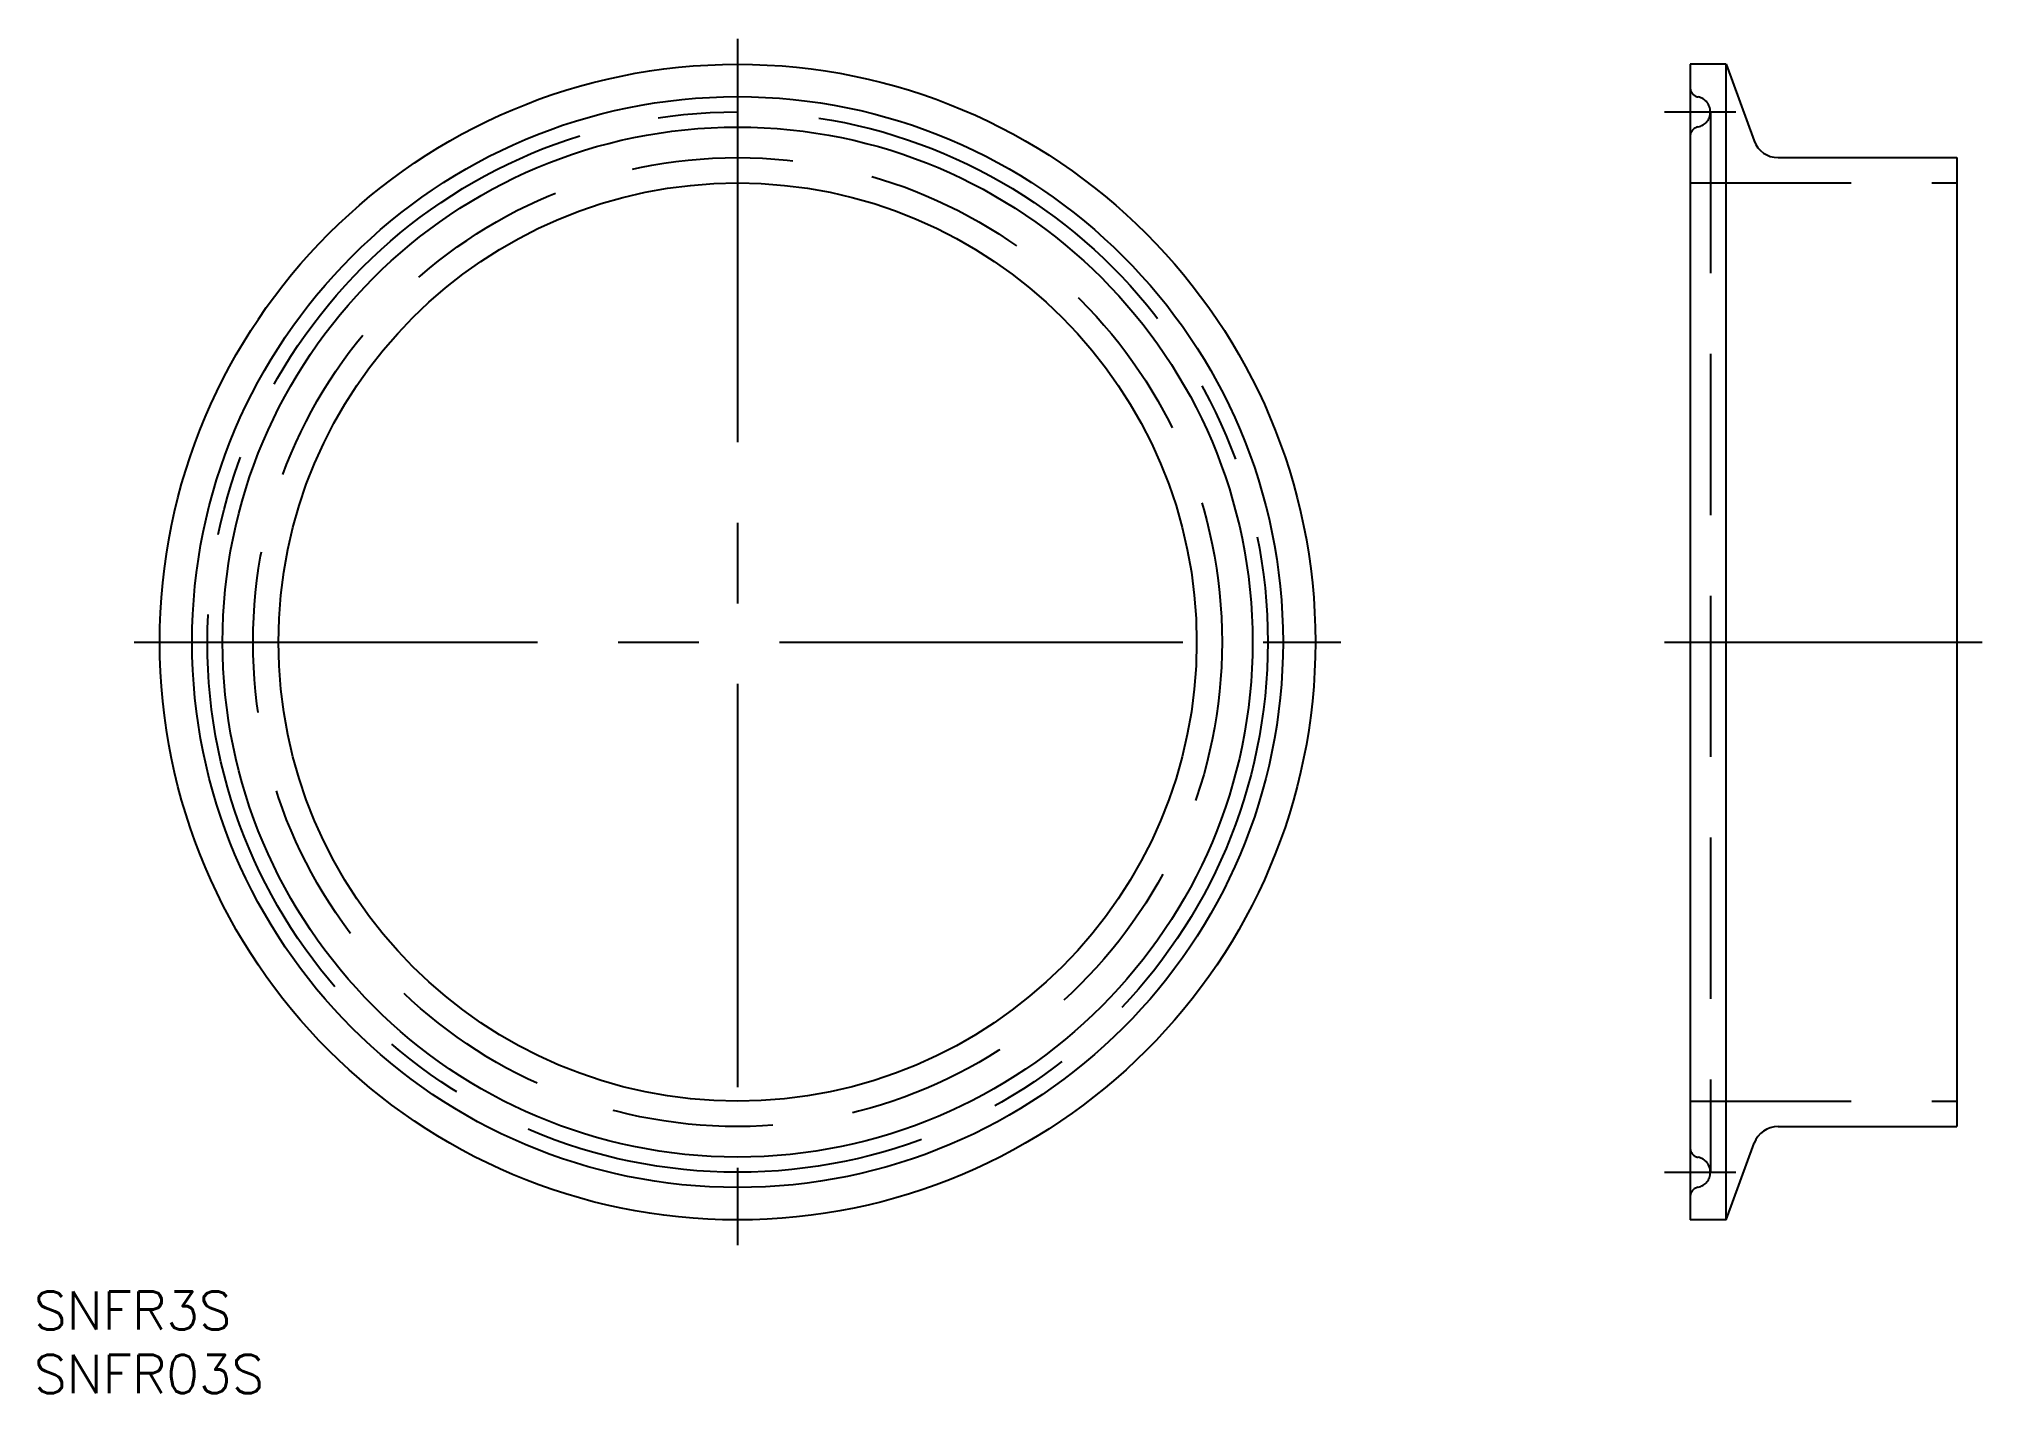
# Model space of a CAD drawing. Extents: x -55 to 98, y -59 to 48.
import ezdxf

# ---------------------------------------------------------------- set-up
doc = ezdxf.new("R2010")
doc.units = 0
doc.linetypes.add('CENTER', pattern=[50.8, 31.75, -6.35, 6.35, -6.35])
doc.linetypes.add('DASHED', pattern=[19.05, 12.7, -6.35])
doc.layers.get('0').update_dxf_attribs({"linetype": 'CONTINUOUS'})
doc.layers.add('CENTER', color=1, linetype='CENTER')
doc.styles.get("Standard").update_dxf_attribs({"font": 'txt.shx', "height": 3, "bigfont": 'bigfont.shx'})

msp = doc.modelspace()

# ---------------------------------------------------------------- linework, layer by layer
at = {"color": 7, "linetype": 'CONTINUOUS'}
for p, q in [((75, 45.5), (75, -45.5)), ((77.85, 45.5), (75, 45.5)), ((77.85, -45.5), (77.85, 45.5)), ((77.85, 45.5), (80.05, 39.47)), ((81.93, 38.15), (96, 38.15)), ((96, 38.15), (96, -38.15)), ((81.93, -38.15), (96, -38.15)), ((77.85, -45.5), (80.05, -39.47)), ((77.85, -45.5), (75, -45.5))]:
    msp.add_line(p, q, dxfattribs=at)
at = {"color": 3, "linetype": 'DASHED'}
for p, q in [((76.6, 41.75), (76.6, -41.75)), ((75, 36.15), (96, 36.15)), ((75, -36.15), (96, -36.15))]:
    msp.add_line(p, q, dxfattribs=at)
at = {"color": 7, "linetype": 'CONTINUOUS'}
for radius in [45.5, 42.95, 40.55, 36.15]:
    msp.add_circle((0, 0), radius, dxfattribs=at)
at = {"color": 3, "linetype": 'DASHED'}
msp.add_circle((0, 0), 38.15, dxfattribs=at)
for centre, radius, start, end in [((75.8, 43.71), 0.8, 180, 258.463), ((75.4, 41.75), 1.2, 281.537, 78.463), ((75.8, 39.79), 0.8, 101.537, 180), ((75.8, -39.79), 0.8, 180, 258.463), ((75.4, -41.75), 1.2, 281.537, 78.463), ((75.8, -43.71), 0.8, 101.537, 180)]:
    msp.add_arc(centre, radius, start, end, dxfattribs=at)
at = {"color": 7, "linetype": 'CONTINUOUS'}
for centre, start, end in [((81.93, 40.15), 200, 270), ((81.93, -40.15), 90, 160)]:
    msp.add_arc(centre, 2, start, end, dxfattribs=at)
at = {"layer": 'CENTER', "color": 1, "linetype": 'CENTER'}
for p, q in [((0, 47.5), (0, -47.5)), ((73, 41.75), (78.6, 41.75)), ((-47.5, 0), (47.5, 0)), ((73, 0), (98, 0)), ((73, -41.75), (78.6, -41.75))]:
    msp.add_line(p, q, dxfattribs=at)
msp.add_circle((0, 0), 41.75, dxfattribs=at)

# ---------------------------------------------------------------- texts
at = {"color": 7, "linetype": 'CONTINUOUS'}
for s, p in [('SNFR3S', (-55.4, -54.14)), ('SNFR03S', (-55.4, -59.14))]:
    msp.add_text(s, height=3, dxfattribs=at).set_placement(p)

doc.saveas('drawing.dxf')
